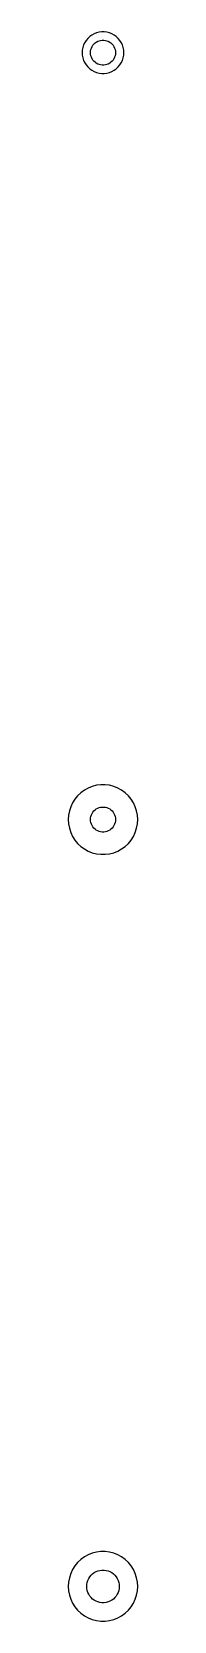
# Model space of a CAD drawing. Header units: metres. Extents: x -5 to 5, y 105 to 333.
import ezdxf

# ---------------------------------------------------------------- set-up
doc = ezdxf.new("R2010")
doc.units = ezdxf.units.M

msp = doc.modelspace()

# ---------------------------------------------------------------- linework, layer by layer
for p, q in [((-0.562134, 332.947), (-0.927048, 332.853)), ((-0.18837, 332.994), (-0.562134, 332.947)), ((0.18837, 332.994), (-0.18837, 332.994)), ((0.562134, 332.947), (0.18837, 332.994)), ((0.927048, 332.853), (0.562134, 332.947)), ((-2.90575, 330.746), (-2.97633, 330.376)), ((-2.78932, 331.104), (-2.90575, 330.746)), ((-2.62891, 331.445), (-2.78932, 331.104)), ((-2.42705, 331.763), (-2.62891, 331.445)), ((-2.1869, 332.054), (-2.42705, 331.763)), ((-1.91226, 332.312), (-2.1869, 332.054)), ((-1.60747, 332.533), (-1.91226, 332.312)), ((-1.74344, 330.448), (-1.67358, 330.663)), ((-1.67358, 330.663), (-1.57735, 330.867)), ((-1.27733, 332.714), (-1.60747, 332.533)), ((-1.57735, 330.867), (-1.45622, 331.058)), ((-1.45622, 331.058), (-1.31213, 331.232)), ((-1.31213, 331.232), (-1.14735, 331.387)), ((-0.927048, 332.853), (-1.27733, 332.714)), ((-1.14735, 331.387), (-0.964478, 331.52)), ((-0.964478, 331.52), (-0.766388, 331.629)), ((-0.766388, 331.629), (-0.556229, 331.712)), ((-0.556229, 331.712), (-0.33728, 331.768)), ((-0.33728, 331.768), (-0.113022, 331.796)), ((-0.113022, 331.796), (0.113022, 331.796)), ((0.113022, 331.796), (0.33728, 331.768)), ((0.33728, 331.768), (0.556229, 331.712)), ((0.556229, 331.712), (0.766388, 331.629)), ((0.766388, 331.629), (0.964478, 331.52)), ((1.27733, 332.714), (0.927048, 332.853)), ((0.964478, 331.52), (1.14735, 331.387)), ((1.14735, 331.387), (1.31213, 331.232)), ((1.60747, 332.533), (1.27733, 332.714)), ((1.31213, 331.232), (1.45622, 331.058)), ((1.45622, 331.058), (1.57735, 330.867)), ((1.57735, 330.867), (1.67358, 330.663)), ((1.91226, 332.312), (1.60747, 332.533)), ((1.67358, 330.663), (1.74344, 330.448)), ((2.1869, 332.054), (1.91226, 332.312)), ((2.42705, 331.763), (2.1869, 332.054)), ((2.62891, 331.445), (2.42705, 331.763)), ((2.78932, 331.104), (2.62891, 331.445)), ((2.90575, 330.746), (2.78932, 331.104)), ((2.97633, 330.376), (2.90575, 330.746)), ((-2.97633, 330.376), (-3, 330)), ((-3, 330), (-2.97633, 329.624)), ((-2.97633, 329.624), (-2.90575, 329.254)), ((-2.90575, 329.254), (-2.78932, 328.896)), ((-2.78932, 328.896), (-2.62891, 328.555)), ((-2.62891, 328.555), (-2.42705, 328.237)), ((-1.79999, 330), (-1.7858, 330.226)), ((-1.7858, 329.774), (-1.79999, 330)), ((-1.7858, 330.226), (-1.74344, 330.448)), ((-1.74344, 329.552), (-1.7858, 329.774)), ((-1.67358, 329.337), (-1.74344, 329.552)), ((-1.57735, 329.133), (-1.67358, 329.337)), ((-1.45622, 328.942), (-1.57735, 329.133)), ((-1.31213, 328.768), (-1.45622, 328.942)), ((-1.14735, 328.613), (-1.31213, 328.768)), ((-0.964478, 328.48), (-1.14735, 328.613)), ((-0.766388, 328.371), (-0.964478, 328.48)), ((-0.556229, 328.288), (-0.766388, 328.371)), ((0.766388, 328.371), (0.556229, 328.288)), ((0.964478, 328.48), (0.766388, 328.371)), ((1.14735, 328.613), (0.964478, 328.48)), ((1.31213, 328.768), (1.14735, 328.613)), ((1.45622, 328.942), (1.31213, 328.768)), ((1.57735, 329.133), (1.45622, 328.942)), ((1.67358, 329.337), (1.57735, 329.133)), ((1.74344, 329.552), (1.67358, 329.337)), ((1.74344, 330.448), (1.7858, 330.226)), ((1.7858, 329.774), (1.74344, 329.552)), ((1.7858, 330.226), (1.79999, 330)), ((1.79999, 330), (1.7858, 329.774)), ((2.42705, 328.237), (2.62891, 328.555)), ((2.62891, 328.555), (2.78932, 328.896)), ((2.78932, 328.896), (2.90575, 329.254)), ((2.90575, 329.254), (2.97633, 329.624)), ((3, 330), (2.97633, 330.376)), ((2.97633, 329.624), (3, 330)), ((-2.42705, 328.237), (-2.1869, 327.946)), ((-2.1869, 327.946), (-1.91226, 327.688)), ((-1.91226, 327.688), (-1.60747, 327.467)), ((-1.60747, 327.467), (-1.27733, 327.286)), ((-1.27733, 327.286), (-0.927048, 327.147)), ((-0.927048, 327.147), (-0.562134, 327.053)), ((-0.562134, 327.053), (-0.18837, 327.006)), ((-0.33728, 328.232), (-0.556229, 328.288)), ((-0.113022, 328.204), (-0.33728, 328.232)), ((-0.18837, 327.006), (0.18837, 327.006)), ((0.113022, 328.204), (-0.113022, 328.204)), ((0.33728, 328.232), (0.113022, 328.204)), ((0.18837, 327.006), (0.562134, 327.053)), ((0.556229, 328.288), (0.33728, 328.232)), ((0.562134, 327.053), (0.927048, 327.147)), ((0.927048, 327.147), (1.27733, 327.286)), ((1.27733, 327.286), (1.60747, 327.467)), ((1.60747, 327.467), (1.91226, 327.688)), ((1.91226, 327.688), (2.1869, 327.946)), ((2.1869, 327.946), (2.42705, 328.237)), ((-3.18712, 223.853), (-3.64484, 223.423)), ((-2.67912, 224.222), (-3.18712, 223.853)), ((-2.12889, 224.524), (-2.67912, 224.222)), ((-1.54507, 224.755), (-2.12889, 224.524)), ((-0.936905, 224.911), (-1.54507, 224.755)), ((-0.31395, 224.99), (-0.936905, 224.911)), ((0.31395, 224.99), (-0.31395, 224.99)), ((0.936905, 224.911), (0.31395, 224.99)), ((1.54507, 224.755), (0.936905, 224.911)), ((2.12889, 224.524), (1.54507, 224.755)), ((2.67912, 224.222), (2.12889, 224.524)), ((3.18712, 223.853), (2.67912, 224.222)), ((3.64484, 223.423), (3.18712, 223.853)), ((-4.84291, 221.243), (-4.96057, 220.627)), ((-4.64888, 221.841), (-4.84291, 221.243)), ((-4.38153, 222.409), (-4.64888, 221.841)), ((-4.04507, 222.939), (-4.38153, 222.409)), ((-3.64484, 223.423), (-4.04507, 222.939)), ((-1.45622, 221.058), (-1.31213, 221.232)), ((-1.31213, 221.232), (-1.14735, 221.387)), ((-1.14735, 221.387), (-0.964478, 221.52)), ((-0.964478, 221.52), (-0.766388, 221.629)), ((-0.766388, 221.629), (-0.556229, 221.712)), ((-0.556229, 221.712), (-0.33728, 221.768)), ((-0.33728, 221.768), (-0.113022, 221.796)), ((-0.113022, 221.796), (0.113022, 221.796)), ((0.113022, 221.796), (0.33728, 221.768)), ((0.33728, 221.768), (0.556229, 221.712)), ((0.556229, 221.712), (0.766388, 221.629)), ((0.766388, 221.629), (0.964478, 221.52)), ((0.964478, 221.52), (1.14735, 221.387)), ((1.14735, 221.387), (1.31213, 221.232)), ((1.31213, 221.232), (1.45622, 221.058)), ((4.04507, 222.939), (3.64484, 223.423)), ((4.38153, 222.409), (4.04507, 222.939)), ((4.64888, 221.841), (4.38153, 222.409)), ((4.84291, 221.243), (4.64888, 221.841)), ((4.96057, 220.627), (4.84291, 221.243)), ((-4.96057, 220.627), (-5, 220)), ((-5, 220), (-4.96057, 219.373)), ((-4.96057, 219.373), (-4.84291, 218.757)), ((-1.79999, 220), (-1.7858, 220.226)), ((-1.7858, 219.774), (-1.79999, 220)), ((-1.7858, 220.226), (-1.74344, 220.448)), ((-1.74344, 219.552), (-1.7858, 219.774)), ((-1.74344, 220.448), (-1.67358, 220.663)), ((-1.67358, 219.337), (-1.74344, 219.552)), ((-1.67358, 220.663), (-1.57735, 220.867)), ((-1.57735, 219.133), (-1.67358, 219.337)), ((-1.57735, 220.867), (-1.45622, 221.058)), ((-1.45622, 218.942), (-1.57735, 219.133)), ((-1.31213, 218.768), (-1.45622, 218.942)), ((1.45622, 218.942), (1.31213, 218.768)), ((1.45622, 221.058), (1.57735, 220.867)), ((1.57735, 219.133), (1.45622, 218.942)), ((1.57735, 220.867), (1.67358, 220.663)), ((1.67358, 219.337), (1.57735, 219.133)), ((1.67358, 220.663), (1.74344, 220.448)), ((1.74344, 219.552), (1.67358, 219.337)), ((1.74344, 220.448), (1.7858, 220.226)), ((1.7858, 219.774), (1.74344, 219.552)), ((1.7858, 220.226), (1.79999, 220)), ((1.79999, 220), (1.7858, 219.774)), ((4.84291, 218.757), (4.96057, 219.373)), ((5, 220), (4.96057, 220.627)), ((4.96057, 219.373), (5, 220)), ((-4.84291, 218.757), (-4.64888, 218.159)), ((-4.64888, 218.159), (-4.38153, 217.591)), ((-4.38153, 217.591), (-4.04507, 217.061)), ((-4.04507, 217.061), (-3.64484, 216.577)), ((-1.14735, 218.613), (-1.31213, 218.768)), ((-0.964478, 218.48), (-1.14735, 218.613)), ((-0.766388, 218.371), (-0.964478, 218.48)), ((-0.556229, 218.288), (-0.766388, 218.371)), ((-0.33728, 218.232), (-0.556229, 218.288)), ((-0.113022, 218.204), (-0.33728, 218.232)), ((0.113022, 218.204), (-0.113022, 218.204)), ((0.33728, 218.232), (0.113022, 218.204)), ((0.556229, 218.288), (0.33728, 218.232)), ((0.766388, 218.371), (0.556229, 218.288)), ((0.964478, 218.48), (0.766388, 218.371)), ((1.14735, 218.613), (0.964478, 218.48)), ((1.31213, 218.768), (1.14735, 218.613)), ((3.64484, 216.577), (4.04507, 217.061)), ((4.04507, 217.061), (4.38153, 217.591)), ((4.38153, 217.591), (4.64888, 218.159)), ((4.64888, 218.159), (4.84291, 218.757)), ((-3.64484, 216.577), (-3.18712, 216.147)), ((-3.18712, 216.147), (-2.67912, 215.778)), ((-2.67912, 215.778), (-2.12889, 215.476)), ((-2.12889, 215.476), (-1.54507, 215.245)), ((-1.54507, 215.245), (-0.936905, 215.089)), ((-0.936905, 215.089), (-0.31395, 215.01)), ((-0.31395, 215.01), (0.31395, 215.01)), ((0.31395, 215.01), (0.936905, 215.089)), ((0.936905, 215.089), (1.54507, 215.245)), ((1.54507, 215.245), (2.12889, 215.476)), ((2.12889, 215.476), (2.67912, 215.778)), ((2.67912, 215.778), (3.18712, 216.147)), ((3.18712, 216.147), (3.64484, 216.577)), ((-2.67912, 114.222), (-3.18712, 113.853)), ((-2.12889, 114.524), (-2.67912, 114.222)), ((-1.54507, 114.755), (-2.12889, 114.524)), ((-0.936905, 114.911), (-1.54507, 114.755)), ((-0.31395, 114.99), (-0.936905, 114.911)), ((0.31395, 114.99), (-0.31395, 114.99)), ((0.936905, 114.911), (0.31395, 114.99)), ((1.54507, 114.755), (0.936905, 114.911)), ((2.12889, 114.524), (1.54507, 114.755)), ((2.67912, 114.222), (2.12889, 114.524)), ((3.18712, 113.853), (2.67912, 114.222)), ((-4.64888, 111.841), (-4.84291, 111.243)), ((-4.38153, 112.409), (-4.64888, 111.841)), ((-4.04507, 112.939), (-4.38153, 112.409)), ((-3.64484, 113.423), (-4.04507, 112.939)), ((-3.18712, 113.853), (-3.64484, 113.423)), ((-1.71092, 111.607), (-1.49606, 111.808)), ((-1.49606, 111.808), (-1.25761, 111.982)), ((-1.25761, 111.982), (-0.999313, 112.124)), ((-0.999313, 112.124), (-0.725266, 112.232)), ((-0.725266, 112.232), (-0.439789, 112.305)), ((-0.439789, 112.305), (-0.147369, 112.342)), ((-0.147369, 112.342), (0.147369, 112.342)), ((0.147369, 112.342), (0.439789, 112.305)), ((0.439789, 112.305), (0.725266, 112.232)), ((0.725266, 112.232), (0.999313, 112.124)), ((0.999313, 112.124), (1.25761, 111.982)), ((1.25761, 111.982), (1.49606, 111.808)), ((1.49606, 111.808), (1.71092, 111.607)), ((3.64484, 113.423), (3.18712, 113.853)), ((4.04507, 112.939), (3.64484, 113.423)), ((4.38153, 112.409), (4.04507, 112.939)), ((4.64888, 111.841), (4.38153, 112.409)), ((4.84291, 111.243), (4.64888, 111.841)), ((-4.96057, 110.627), (-5, 110)), ((-5, 110), (-4.96057, 109.373)), ((-4.84291, 111.243), (-4.96057, 110.627)), ((-2.34705, 110), (-2.32854, 110.294)), ((-2.32854, 109.706), (-2.34705, 110)), ((-2.32854, 110.294), (-2.27332, 110.584)), ((-2.27332, 109.416), (-2.32854, 109.706)), ((-2.27332, 110.584), (-2.18224, 110.864)), ((-2.18224, 110.864), (-2.05673, 111.131)), ((-2.05673, 111.131), (-1.8988, 111.38)), ((-1.8988, 111.38), (-1.71092, 111.607)), ((1.71092, 111.607), (1.8988, 111.38)), ((1.8988, 111.38), (2.05673, 111.131)), ((2.05673, 111.131), (2.18224, 110.864)), ((2.18224, 110.864), (2.27332, 110.584)), ((2.27332, 110.584), (2.32854, 110.294)), ((2.32854, 109.706), (2.27332, 109.416)), ((2.32854, 110.294), (2.34705, 110)), ((2.34705, 110), (2.32854, 109.706)), ((4.96057, 110.627), (4.84291, 111.243)), ((5, 110), (4.96057, 110.627)), ((4.96057, 109.373), (5, 110)), ((-4.96057, 109.373), (-4.84291, 108.757)), ((-4.84291, 108.757), (-4.64888, 108.159)), ((-4.64888, 108.159), (-4.38153, 107.591)), ((-4.38153, 107.591), (-4.04507, 107.061)), ((-2.18224, 109.136), (-2.27332, 109.416)), ((-2.05673, 108.869), (-2.18224, 109.136)), ((-1.8988, 108.62), (-2.05673, 108.869)), ((-1.71092, 108.393), (-1.8988, 108.62)), ((-1.49606, 108.192), (-1.71092, 108.393)), ((-1.25761, 108.018), (-1.49606, 108.192)), ((-0.999313, 107.876), (-1.25761, 108.018)), ((-0.725266, 107.768), (-0.999313, 107.876)), ((-0.439789, 107.695), (-0.725266, 107.768)), ((-0.147369, 107.658), (-0.439789, 107.695)), ((0.147369, 107.658), (-0.147369, 107.658)), ((0.439789, 107.695), (0.147369, 107.658)), ((0.725266, 107.768), (0.439789, 107.695)), ((0.999313, 107.876), (0.725266, 107.768)), ((1.25761, 108.018), (0.999313, 107.876)), ((1.49606, 108.192), (1.25761, 108.018)), ((1.71092, 108.393), (1.49606, 108.192)), ((1.8988, 108.62), (1.71092, 108.393)), ((2.05673, 108.869), (1.8988, 108.62)), ((2.18224, 109.136), (2.05673, 108.869)), ((2.27332, 109.416), (2.18224, 109.136)), ((4.04507, 107.061), (4.38153, 107.591)), ((4.38153, 107.591), (4.64888, 108.159)), ((4.64888, 108.159), (4.84291, 108.757)), ((4.84291, 108.757), (4.96057, 109.373)), ((-4.04507, 107.061), (-3.64484, 106.577)), ((-3.64484, 106.577), (-3.18712, 106.147)), ((-3.18712, 106.147), (-2.67912, 105.778)), ((-2.67912, 105.778), (-2.12889, 105.476)), ((-2.12889, 105.476), (-1.54507, 105.245)), ((-1.54507, 105.245), (-0.936905, 105.089)), ((-0.936905, 105.089), (-0.31395, 105.01)), ((-0.31395, 105.01), (0.31395, 105.01)), ((0.31395, 105.01), (0.936905, 105.089)), ((0.936905, 105.089), (1.54507, 105.245)), ((1.54507, 105.245), (2.12889, 105.476)), ((2.12889, 105.476), (2.67912, 105.778)), ((2.67912, 105.778), (3.18712, 106.147)), ((3.18712, 106.147), (3.64484, 106.577)), ((3.64484, 106.577), (4.04507, 107.061))]:
    msp.add_line(p, q)

doc.saveas('drawing.dxf')
